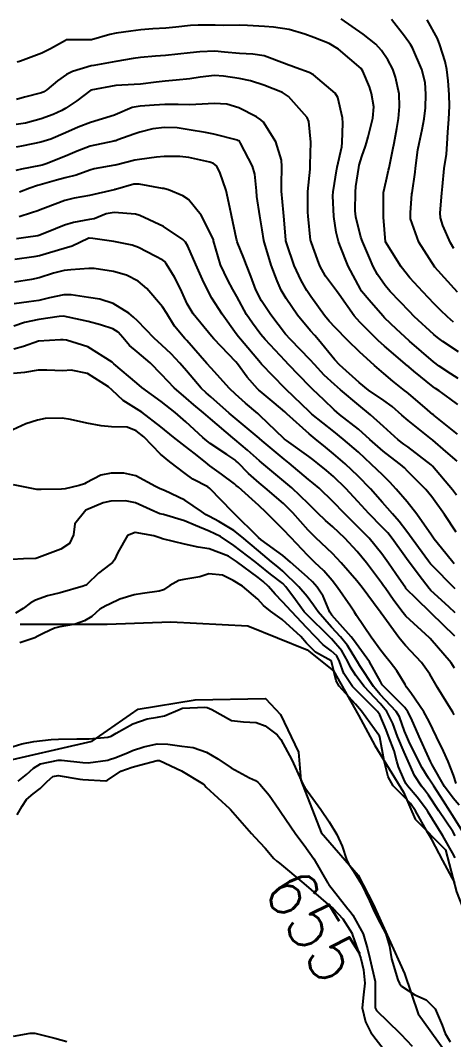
# Model space of a CAD drawing. Header units: metres. Extents: x 292545 to 299085, y 7450245 to 7463078.
# Drawn here: x 296609.5 to 296644.5, y 7461569.7 to 7461652.2 of the extents above; entities that cross this region are included whole.
import ezdxf
from ezdxf.enums import TextEntityAlignment as Align

# ---------------------------------------------------------------- set-up
doc = ezdxf.new("R2010")
doc.units = ezdxf.units.M
for name, color, linetype in [('Cotas', 45, 'Continuous'), ('Curvas de Nivel 1m', 11, 'Continuous'), ('Curvas de Nivel 5m', 15, 'Continuous'), ('Hidrografia', 140, 'Continuous')]:
    doc.layers.add(name, color=color, linetype=linetype)
doc.styles.add('Style-STANDARD', font='STANDARD.shx')

msp = doc.modelspace()

# ---------------------------------------------------------------- linework, layer by layer
at = {"layer": 'Curvas de Nivel 1m', "flags": 128}
for points, elevation in [([(296644.527, 7461627.814), (296644.035, 7461628.234), (296643.475, 7461628.769), (296642.953, 7461629.29), (296642.024, 7461630.259), (296640.984, 7461631.4), (296640.287, 7461632.277), (296639.013, 7461634.29), (296638.852, 7461636.293), (296638.839, 7461638.071), (296638.862, 7461638.293), (296639.072, 7461639.247), (296639.263, 7461640.106), (296639.305, 7461640.288), (296639.61, 7461641.78), (296639.701, 7461642.284), (296639.922, 7461643.485), (296640.052, 7461644.281), (296640.154, 7461645.268), (296640.121, 7461646.28), (296639.833, 7461647.623), (296639.597, 7461648.286), (296639.19, 7461649.043), (296638.69, 7461649.79), (296638.22, 7461650.305), (296637.215, 7461651.101), (296635.43, 7461652.338)], 672), ([(296644.845, 7461630.222), (296642.993, 7461632.25), (296641.72, 7461634.263), (296641.041, 7461636.171), (296641.023, 7461636.27), (296641.023, 7461636.291), (296641.047, 7461636.652), (296641.153, 7461638.178), (296641.162, 7461638.269), (296641.405, 7461639.941), (296641.446, 7461640.266), (296641.628, 7461641.742), (296641.724, 7461642.264), (296641.987, 7461643.399), (296642.139, 7461644.26), (296642.243, 7461645.158), (296642.289, 7461646.259), (296642.22, 7461647.207), (296641.952, 7461648.262), (296641.2, 7461650), (296641.037, 7461650.272), (296640.54, 7461650.95), (296639.505, 7461652.287)], 673), ([(296644.911, 7461625.406), (296643.658, 7461626.239), (296643.23, 7461626.55), (296642.928, 7461626.799), (296641.337, 7461628.266), (296640.949, 7461628.652), (296639.391, 7461630.286), (296638.978, 7461630.77), (296638.354, 7461631.667), (296638.024, 7461632.305), (296637.707, 7461633.017), (296637.15, 7461634.318), (296637.018, 7461634.688), (296636.614, 7461636.324), (296636.561, 7461636.812), (296636.579, 7461638.325), (296636.619, 7461638.772), (296636.846, 7461640.322), (296636.888, 7461640.52), (296637.096, 7461641.217), (296637.382, 7461642.042), (296637.464, 7461642.315), (296637.596, 7461642.791), (296637.996, 7461644.307), (296638.069, 7461645.233), (296637.888, 7461646.309), (296637.707, 7461646.851), (296637.181, 7461648.113), (296637.035, 7461648.321), (296635.199, 7461649.902), (296634.443, 7461650.348), (296633.21, 7461650.829), (296632.484, 7461651.101), (296631.219, 7461651.488), (296629.952, 7461651.673), (296629.223, 7461651.725), (296627.827, 7461651.821), (296627.224, 7461651.83), (296625.857, 7461651.821), (296625.224, 7461651.833), (296623.848, 7461651.85), (296623.223, 7461651.807), (296622.045, 7461651.674), (296621.219, 7461651.605), (296620.187, 7461651.551), (296619.217, 7461651.469), (296618.39, 7461651.364), (296617.212, 7461651.181), (296616.698, 7461651.07), (296615.204, 7461650.65), (296615.144, 7461650.641), (296613.204, 7461650.65), (296613.162, 7461650.642), (296613.094, 7461650.601), (296611.881, 7461649.928), (296611.193, 7461649.58), (296609.467, 7461648.927), (296609.185, 7461648.844)], 671), ([(296644.553, 7461633.772), (296644.265, 7461634.231), (296643.661, 7461635.613), (296643.469, 7461636.244), (296643.441, 7461636.638), (296643.574, 7461638.242), (296643.619, 7461638.792), (296643.77, 7461640.24), (296643.937, 7461641.401), (296644.016, 7461642.236), (296644.065, 7461643.178), (296644.136, 7461644.235), (296644.188, 7461645.279), (296644.178, 7461646.235), (296644.083, 7461647.322), (296643.972, 7461648.238), (296643.838, 7461648.889), (296643.412, 7461650.247), (296643.21, 7461650.751), (296642.371, 7461652.259)], 674), ([(296644.862, 7461621.129), (296644.236, 7461621.599), (296643.357, 7461622.243), (296643.067, 7461622.439), (296642.876, 7461622.581), (296641.314, 7461623.841), (296640.892, 7461624.183), (296640.843, 7461624.221), (296640.785, 7461624.272), (296638.916, 7461625.862), (296638.43, 7461626.305), (296636.938, 7461627.791), (296636.468, 7461628.325), (296635.253, 7461630.053), (296635.052, 7461630.339), (296634.974, 7461630.444), (296634.154, 7461631.522), (296633.703, 7461632.359), (296633.51, 7461632.874), (296633.011, 7461634.212), (296632.958, 7461634.371), (296632.947, 7461634.438), (296632.747, 7461636.373), (296632.728, 7461636.692), (296632.736, 7461638.373), (296632.906, 7461640.188), (296632.919, 7461640.362), (296632.925, 7461640.523), (296632.974, 7461642.362), (296632.811, 7461644.046), (296632.662, 7461644.367), (296631.158, 7461646.076), (296630.673, 7461646.395), (296629.169, 7461646.97), (296628.088, 7461647.342), (296627.174, 7461647.529), (296625.908, 7461647.72), (296625.176, 7461647.765), (296624.01, 7461647.636), (296623.173, 7461647.505), (296622.066, 7461647.391), (296621.171, 7461647.311), (296620.455, 7461647.232), (296619.168, 7461647.057), (296618.673, 7461647.03), (296617.167, 7461646.962), (296615.163, 7461646.58), (296614.032, 7461645.709), (296613.141, 7461645.125), (296612.805, 7461644.936), (296612.111, 7461644.615), (296611.129, 7461644.253), (296609.858, 7461643.91), (296609.124, 7461643.791)], 669), ([(296644.831, 7461618.738), (296642.948, 7461620.249), (296642.894, 7461620.29), (296642.854, 7461620.321), (296642.417, 7461620.694), (296640.87, 7461622.028), (296640.739, 7461622.139), (296640.56, 7461622.275), (296639.611, 7461623.02), (296638.886, 7461623.638), (296638.117, 7461624.308), (296636.909, 7461625.405), (296635.965, 7461626.33), (296634.933, 7461627.377), (296634.461, 7461627.87), (296634.061, 7461628.353), (296632.966, 7461629.884), (296632.651, 7461630.373), (296632.195, 7461631.164), (296631.611, 7461632.384), (296631.01, 7461634.13), (296630.947, 7461634.391), (296630.934, 7461634.471), (296630.785, 7461636.393), (296630.76, 7461636.679), (296630.597, 7461638.395), (296630.584, 7461638.878), (296630.61, 7461640.395), (296630.58, 7461640.906), (296630.142, 7461642.4), (296629.129, 7461643.978), (296628.908, 7461644.19), (296628.574, 7461644.418), (296627.144, 7461645.161), (296626.159, 7461645.439), (296625.149, 7461645.51), (296624.168, 7461645.449), (296623.147, 7461645.4), (296622.226, 7461645.415), (296621.147, 7461645.431), (296620.287, 7461645.377), (296619.144, 7461645.273), (296618.509, 7461645.17), (296617.133, 7461644.58), (296617.113, 7461644.57), (296617.061, 7461644.551), (296615.127, 7461643.954), (296614.135, 7461643.578), (296613.118, 7461643.135), (296611.921, 7461642.618), (296611.11, 7461642.358), (296609.67, 7461642.081), (296609.106, 7461641.975)], 668), ([(296644.806, 7461616.542), (296643.907, 7461617.327), (296642.847, 7461618.25), (296642.823, 7461618.271), (296642.739, 7461618.336), (296640.846, 7461619.837), (296640.339, 7461620.278), (296639.544, 7461620.974), (296638.865, 7461621.475), (296637.642, 7461622.312), (296636.879, 7461622.91), (296635.288, 7461624.336), (296634.899, 7461624.748), (296633.589, 7461626.36), (296633.28, 7461626.718), (296632.93, 7461627.106), (296631.892, 7461628.381), (296630.963, 7461629.709), (296630.573, 7461630.394), (296630.227, 7461631.151), (296629.748, 7461632.402), (296629.202, 7461634.217), (296629.164, 7461634.408), (296629.026, 7461635.281), (296628.838, 7461636.413), (296628.602, 7461637.96), (296628.561, 7461638.418), (296628.44, 7461639.783), (296628.251, 7461640.422), (296627.26, 7461642.288), (296627.178, 7461642.439), (296627.147, 7461642.473), (296627.113, 7461642.49), (296627.035, 7461642.519), (296625.118, 7461643.014), (296624.443, 7461643.143), (296623.122, 7461643.379), (296622.154, 7461643.525), (296621.123, 7461643.567), (296620.187, 7461643.454), (296619.119, 7461643.182), (296618.634, 7461643.019), (296617.339, 7461642.548), (296617.174, 7461642.488), (296617.112, 7461642.475), (296617.016, 7461642.456), (296615.108, 7461642.048), (296614.042, 7461641.652), (296613.099, 7461641.239), (296611.535, 7461640.623), (296611.211, 7461640.509), (296611.091, 7461640.481), (296609.541, 7461640.191), (296609.084, 7461640.083)], 667), ([(296644.769, 7461613.813), (296644.436, 7461614.233), (296642.802, 7461616.146), (296642.695, 7461616.251), (296640.817, 7461617.701), (296640.484, 7461617.94), (296640.037, 7461618.282), (296638.839, 7461619.364), (296637.807, 7461620.31), (296636.861, 7461621.09), (296635.377, 7461622.335), (296634.877, 7461622.765), (296634.046, 7461623.514), (296633.257, 7461624.365), (296632.899, 7461624.762), (296631.318, 7461626.386), (296630.927, 7461626.831), (296629.728, 7461628.402), (296628.96, 7461629.52), (296628.507, 7461630.417), (296628.098, 7461631.538), (296627.761, 7461632.428), (296627.542, 7461632.975), (296627.011, 7461634.293), (296626.962, 7461634.441), (296626.938, 7461634.517), (296626.534, 7461636.445), (296626.417, 7461637.079), (296626.125, 7461638.449), (296625.603, 7461639.93), (296625.318, 7461640.458), (296625.086, 7461640.653), (296624.792, 7461640.758), (296623.092, 7461641.119), (296622.366, 7461641.218), (296621.094, 7461641.219), (296620.46, 7461641.148), (296619.097, 7461640.97), (296618.731, 7461640.899), (296617.255, 7461640.548), (296617.124, 7461640.518), (296617.092, 7461640.513), (296615.439, 7461640.224), (296615.086, 7461640.11), (296613.975, 7461639.696), (296613.076, 7461639.478), (296612.378, 7461639.306), (296611.067, 7461638.911), (296610.849, 7461638.85), (296610.219, 7461638.638), (296609.383, 7461638.324)], 666), ([(296644.58, 7461608.231), (296643.884, 7461609.07), (296642.954, 7461610.248), (296642.736, 7461610.56), (296641.558, 7461612.262), (296640.768, 7461613.248), (296639.887, 7461614.283), (296639.359, 7461614.862), (296638.794, 7461615.419), (296637.857, 7461616.309), (296636.812, 7461617.276), (296635.595, 7461618.332), (296634.832, 7461618.945), (296633.042, 7461620.367), (296632.939, 7461620.454), (296632.855, 7461620.54), (296630.942, 7461622.389), (296630.874, 7461622.459), (296628.981, 7461624.409), (296628.894, 7461624.507), (296627.268, 7461626.435), (296627.113, 7461626.625), (296626.927, 7461626.867), (296625.775, 7461628.452), (296624.962, 7461629.731), (296624.568, 7461630.464), (296624.203, 7461631.246), (296623.663, 7461632.473), (296623.008, 7461633.964), (296622.812, 7461634.284), (296622.592, 7461634.486), (296621.028, 7461635.536), (296619.128, 7461636.443), (296619.042, 7461636.472), (296618.776, 7461636.533), (296617.044, 7461636.687), (296616.4, 7461636.56), (296615.433, 7461636.178), (296615.036, 7461636.103), (296613.75, 7461635.875), (296613.029, 7461635.64), (296612.287, 7461635.348), (296611.016, 7461634.839), (296610.855, 7461634.792), (296609.899, 7461634.641), (296609.126, 7461634.535)], 664), ([(296644.641, 7461606.23), (296642.702, 7461608.193), (296642.655, 7461608.25), (296642.495, 7461608.463), (296641.165, 7461610.266), (296640.739, 7461610.858), (296640.13, 7461611.663), (296639.589, 7461612.287), (296638.767, 7461613.219), (296637.786, 7461614.31), (296636.793, 7461615.327), (296635.739, 7461616.331), (296634.811, 7461617.159), (296634.162, 7461617.695), (296633.316, 7461618.363), (296632.829, 7461618.764), (296631.016, 7461620.388), (296630.854, 7461620.535), (296629.989, 7461621.272), (296628.871, 7461622.212), (296628.764, 7461622.304), (296628.648, 7461622.413), (296627.816, 7461623.36), (296627.031, 7461624.438), (296626.895, 7461624.605), (296625.121, 7461626.458), (296624.925, 7461626.676), (296623.436, 7461628.475), (296622.955, 7461629.273), (296622.405, 7461630.489), (296621.923, 7461631.436), (296621.289, 7461632.506), (296621.161, 7461632.674), (296620.996, 7461632.807), (296620.372, 7461633.143), (296619.006, 7461633.852), (296618.503, 7461634.033), (296617.011, 7461634.337), (296616.825, 7461634.367), (296615.316, 7461634.575), (296615.013, 7461634.609), (296614.989, 7461634.604), (296614.932, 7461634.581), (296613.645, 7461633.955), (296613.005, 7461633.76), (296611.802, 7461633.419), (296610.998, 7461633.183), (296610.542, 7461633.09), (296608.995, 7461632.863)], 663), ([(296644.663, 7461604.287), (296644.145, 7461604.758), (296642.681, 7461606.093), (296642.535, 7461606.251), (296641.995, 7461606.952), (296641.005, 7461608.267), (296640.709, 7461608.666), (296639.542, 7461610.288), (296639.189, 7461610.744), (296638.742, 7461611.221), (296637.66, 7461612.311), (296636.767, 7461613.281), (296635.801, 7461614.33), (296634.793, 7461615.303), (296634.234, 7461615.786), (296633.54, 7461616.359), (296633.133, 7461616.692), (296632.809, 7461616.934), (296630.985, 7461618.224), (296630.822, 7461618.343), (296630.767, 7461618.391), (296628.85, 7461620.244), (296628.667, 7461620.413), (296627.686, 7461621.252), (296626.868, 7461621.97), (296626.375, 7461622.445), (296624.889, 7461624.078), (296624.554, 7461624.463), (296622.921, 7461626.313), (296622.839, 7461626.398), (296622.758, 7461626.482), (296621.925, 7461627.488), (296621.296, 7461628.505), (296620.951, 7461629.042), (296619.676, 7461630.523), (296618.979, 7461631.107), (296618.038, 7461631.599), (296616.986, 7461631.915), (296615.432, 7461632.132), (296614.988, 7461632.136), (296613.544, 7461632.038), (296612.987, 7461631.974), (296612.137, 7461631.765), (296610.981, 7461631.4), (296610.353, 7461631.263), (296608.977, 7461631.032)], 662), ([(296644.635, 7461602.383), (296642.719, 7461604.249), (296642.663, 7461604.306), (296641.519, 7461605.417), (296640.682, 7461606.228), (296640.664, 7461606.252), (296640.65, 7461606.271), (296639.86, 7461607.448), (296639.263, 7461608.292), (296638.714, 7461609.041), (296637.679, 7461610.311), (296636.742, 7461611.276), (296635.667, 7461612.331), (296634.767, 7461613.256), (296633.633, 7461614.357), (296633.176, 7461614.754), (296632.79, 7461615.073), (296631.199, 7461616.386), (296630.806, 7461616.711), (296629.038, 7461618.19), (296628.823, 7461618.374), (296628.803, 7461618.391), (296628.78, 7461618.411), (296626.847, 7461620.035), (296626.368, 7461620.445), (296624.866, 7461621.756), (296624.48, 7461622.077), (296624.075, 7461622.472), (296622.894, 7461623.867), (296622.371, 7461624.488), (296621.658, 7461625.246), (296620.917, 7461625.943), (296620.289, 7461626.516), (296618.937, 7461627.911), (296618.622, 7461628.217), (296618.226, 7461628.541), (296616.954, 7461629.303), (296615.878, 7461629.652), (296614.961, 7461629.803), (296613.555, 7461630.004), (296612.964, 7461630.005), (296611.803, 7461629.775), (296610.957, 7461629.568), (296610.148, 7461629.445), (296608.953, 7461629.298)], 661), ([(296644.561, 7461596.035), (296644.461, 7461596.231), (296644.273, 7461596.527), (296643.22, 7461598.244), (296642.603, 7461599.302), (296641.922, 7461600.257), (296640.627, 7461601.648), (296640.334, 7461601.978), (296640.102, 7461602.278), (296638.662, 7461604.242), (296638.621, 7461604.3), (296638.494, 7461604.472), (296637.114, 7461606.316), (296636.688, 7461606.857), (296635.422, 7461608.333), (296634.714, 7461609.085), (296633.374, 7461610.36), (296633.035, 7461610.665), (296632.739, 7461610.966), (296631.508, 7461612.382), (296630.764, 7461613.124), (296629.266, 7461614.405), (296628.787, 7461614.807), (296627.933, 7461615.562), (296627.048, 7461616.436), (296626.923, 7461616.557), (296626.805, 7461616.65), (296626.17, 7461617.086), (296624.818, 7461617.993), (296624.548, 7461618.192), (296624.221, 7461618.469), (296622.842, 7461619.745), (296621.987, 7461620.499), (296620.862, 7461621.378), (296619.288, 7461622.526), (296618.878, 7461622.852), (296617.031, 7461624.428), (296616.903, 7461624.536), (296616.876, 7461624.56), (296614.915, 7461625.793), (296613.18, 7461626.338), (296612.921, 7461626.361), (296612.696, 7461626.379), (296610.919, 7461626.263), (296609.712, 7461625.845), (296608.913, 7461625.618)], 659), ([(296644.744, 7461590.475), (296644.502, 7461591.145), (296644.074, 7461592.234), (296643.693, 7461593.071), (296643.128, 7461594.244), (296642.555, 7461595.473), (296642.121, 7461596.254), (296641.05, 7461597.801), (296640.711, 7461598.269), (296640.595, 7461598.465), (296639.921, 7461599.595), (296639.398, 7461600.288), (296639.04, 7461600.716), (296638.622, 7461601.242), (296637.841, 7461602.308), (296636.659, 7461604.075), (296636.503, 7461604.322), (296636.176, 7461604.816), (296635.115, 7461606.336), (296634.688, 7461606.895), (296634.014, 7461607.668), (296633.29, 7461608.361), (296632.711, 7461608.908), (296631.349, 7461610.384), (296630.739, 7461611.016), (296630.041, 7461611.696), (296629.342, 7461612.411), (296628.761, 7461612.964), (296627.1, 7461614.435), (296626.934, 7461614.587), (296626.786, 7461614.714), (296625.739, 7461615.505), (296624.8, 7461616.182), (296624.64, 7461616.301), (296624.429, 7461616.466), (296623.522, 7461617.191), (296622.815, 7461617.739), (296621.86, 7461618.5), (296620.835, 7461619.334), (296619.282, 7461620.526), (296618.856, 7461620.794), (296617.785, 7461621.469), (296616.87, 7461622.299), (296616.594, 7461622.563), (296614.889, 7461623.653), (296613.577, 7461623.909), (296612.892, 7461623.867), (296611.588, 7461623.924), (296610.892, 7461623.91), (296609.791, 7461623.739), (296608.888, 7461623.638)], 658), ([(296644.976, 7461588.721), (296644.483, 7461589.271), (296643.795, 7461590.237), (296642.791, 7461591.966), (296642.643, 7461592.249), (296642.517, 7461592.536), (296641.748, 7461594.258), (296641.08, 7461595.742), (296640.822, 7461596.267), (296640.568, 7461596.611), (296638.893, 7461598.295), (296638.753, 7461598.456), (296638.597, 7461598.728), (296637.703, 7461600.309), (296636.628, 7461601.8), (296636.407, 7461602.1), (296636.236, 7461602.324), (296634.659, 7461604.094), (296634.5, 7461604.342), (296633.958, 7461605.633), (296633.483, 7461606.358), (296633.099, 7461606.775), (296632.691, 7461607.159), (296631.326, 7461608.384), (296630.711, 7461608.909), (296628.947, 7461610.199), (296628.732, 7461610.365), (296628.674, 7461610.421), (296626.752, 7461612.308), (296626.617, 7461612.441), (296624.781, 7461614.346), (296624.618, 7461614.462), (296623.407, 7461615.098), (296622.793, 7461615.544), (296621.556, 7461616.502), (296620.809, 7461617.129), (296619.435, 7461618.524), (296618.83, 7461619.002), (296618.084, 7461619.292), (296616.835, 7461619.335), (296615.989, 7461619.415), (296614.839, 7461619.64), (296613.512, 7461619.924), (296612.844, 7461620.024), (296611.459, 7461620.006), (296610.842, 7461619.881), (296609.903, 7461619.574), (296608.83, 7461619.096)], 657), ([(296645.499, 7461586.214), (296644.467, 7461587.841), (296644.21, 7461588.233), (296643.694, 7461589.025), (296642.919, 7461590.246), (296642.499, 7461590.893), (296641.978, 7461591.728), (296641.7, 7461592.258), (296640.901, 7461593.903), (296640.725, 7461594.268), (296640.547, 7461594.707), (296640.135, 7461595.853), (296639.878, 7461596.28), (296638.583, 7461597.671), (296638.035, 7461598.306), (296636.939, 7461599.988), (296636.743, 7461600.319), (296636.615, 7461600.534), (296635.927, 7461601.632), (296635.379, 7461602.333), (296634.645, 7461603.122), (296633.566, 7461604.356), (296633.193, 7461604.887), (296632.675, 7461605.601), (296631.997, 7461606.377), (296630.696, 7461607.649), (296630.291, 7461607.988), (296629.78, 7461608.404), (296628.716, 7461609.291), (296627.378, 7461610.434), (296626.738, 7461610.935), (296625.517, 7461611.681), (296624.749, 7461612.074), (296624.494, 7461612.208), (296624.105, 7461612.47), (296622.766, 7461613.393), (296621.115, 7461614.169), (296620.78, 7461614.301), (296620.396, 7461614.514), (296618.791, 7461615.37), (296617.838, 7461615.589), (296616.793, 7461615.592), (296615.952, 7461615.408), (296614.785, 7461614.802), (296614.638, 7461614.728), (296614.205, 7461614.586), (296613.069, 7461614.307), (296612.778, 7461614.278), (296611.147, 7461614.255), (296610.778, 7461614.27), (296608.902, 7461614.649)], 656), ([(296644.644, 7461584.445), (296644.429, 7461584.858), (296643.645, 7461586.238), (296642.471, 7461588.152), (296642.411, 7461588.251), (296641.587, 7461589.367), (296640.792, 7461590.276), (296640.67, 7461590.453), (296640.498, 7461590.826), (296640.057, 7461591.825), (296639.926, 7461592.279), (296639.699, 7461593.109), (296639.265, 7461594.289), (296639.062, 7461594.806), (296638.56, 7461596.027), (296638.374, 7461596.302), (296636.589, 7461598.062), (296636.345, 7461598.324), (296635.647, 7461599.378), (296635.279, 7461600.34), (296635.059, 7461600.785), (296634.622, 7461601.214), (296633.972, 7461601.695), (296633.313, 7461602.36), (296632.643, 7461603.075), (296631.39, 7461604.383), (296630.671, 7461605.162), (296630.074, 7461605.796), (296629.544, 7461606.407), (296629.097, 7461606.824), (296628.69, 7461607.137), (296626.939, 7461608.438), (296626.705, 7461608.605), (296626.293, 7461608.86), (296624.723, 7461609.451), (296623.85, 7461609.599), (296622.726, 7461609.824), (296620.968, 7461610.27), (296620.731, 7461610.335), (296620.25, 7461610.515), (296618.736, 7461610.788), (296618.112, 7461610.539), (296617.337, 7461609.168), (296617.064, 7461608.555), (296616.917, 7461608.35), (296616.707, 7461608.19), (296615.765, 7461607.501), (296614.822, 7461606.579), (296614.744, 7461606.518), (296614.682, 7461606.489), (296614.541, 7461606.441), (296612.676, 7461605.906), (296611.635, 7461605.658), (296610.67, 7461605.312), (296610.245, 7461605.056), (296609.673, 7461604.64), (296609.045, 7461604.258)], 654), ([(296644.619, 7461582.441), (296644.409, 7461582.84), (296643.66, 7461584.238), (296642.762, 7461585.925), (296642.578, 7461586.249), (296642.446, 7461586.483), (296641.437, 7461588.266), (296641.042, 7461588.835), (296640.484, 7461589.422), (296639.635, 7461590.289), (296639.225, 7461591.014), (296638.91, 7461592.294), (296638.541, 7461594.205), (296638.517, 7461594.3), (296638.47, 7461594.374), (296637.055, 7461596.315), (296636.571, 7461596.878), (296635.262, 7461598.34), (296635.025, 7461598.771), (296634.651, 7461600.349), (296634.638, 7461600.374), (296634.613, 7461600.398), (296633.353, 7461601.092), (296632.627, 7461601.815), (296632.153, 7461602.375), (296630.653, 7461603.739), (296629.695, 7461604.405), (296629.125, 7461604.87), (296628.672, 7461605.375), (296627.428, 7461606.433), (296626.687, 7461606.892), (296625.808, 7461607.337), (296624.697, 7461607.428), (296623.979, 7461607.185), (296622.69, 7461606.964), (296622.289, 7461606.894), (296621.55, 7461606.501), (296621.035, 7461606.151), (296620.678, 7461606.044), (296619.346, 7461605.853), (296618.675, 7461605.729), (296617.506, 7461605.382), (296616.667, 7461604.99), (296616.376, 7461604.853), (296615.88, 7461604.568), (296615.25, 7461603.978), (296614.649, 7461603.628), (296613.882, 7461603.353), (296612.641, 7461603.133), (296612.226, 7461603.027), (296611.34, 7461602.623), (296610.878, 7461602.38), (296610.629, 7461602.267), (296609.415, 7461601.852)], 653), ([(296608.53, 7461593.362), (296609.559, 7461593.665), (296610.535, 7461593.853), (296611.949, 7461594.028), (296612.537, 7461594.066), (296614.027, 7461594.077), (296614.538, 7461594.068), (296615.026, 7461594.088), (296616.54, 7461594.221), (296616.797, 7461594.301), (296617.22, 7461594.553), (296618.55, 7461595.29), (296619.725, 7461595.693), (296620.556, 7461595.826), (296621.128, 7461595.933), (296622.399, 7461596.492), (296622.505, 7461596.549), (296622.564, 7461596.563), (296624.379, 7461596.65), (296624.565, 7461596.623), (296624.938, 7461596.456), (296626.554, 7461595.576), (296627.528, 7461595.456), (296628.553, 7461595.414), (296629.262, 7461595.121), (296630.242, 7461594.395), (296630.537, 7461594.025), (296631.427, 7461592.381), (296632.216, 7461590.653), (296632.355, 7461590.371), (296632.491, 7461590.147), (296633.781, 7461588.357), (296634.458, 7461587.369), (296635.061, 7461586.341), (296635.49, 7461585.391), (296635.856, 7461584.329), (296636.034, 7461583.941), (296636.413, 7461583.374), (296637.077, 7461582.313), (296637.719, 7461580.97), (296638.003, 7461580.304), (296638.366, 7461579.579), (296639.031, 7461578.293), (296639.337, 7461577.29), (296639.5, 7461576.288), (296639.999, 7461574.59), (296640.151, 7461574.282), (296640.301, 7461574.067), (296641.393, 7461573.363), (296642.29, 7461572.959), (296643.042, 7461572.242), (296643.588, 7461570.912), (296643.834, 7461570.234), (296644.246, 7461569.548)], 653), ([(296609.285, 7461590.642), (296609.935, 7461591.203), (296610.509, 7461591.712), (296611.088, 7461592.05), (296612.519, 7461592.357), (296612.778, 7461592.347), (296614.517, 7461592.155), (296614.945, 7461592.147), (296616.52, 7461592.362), (296616.673, 7461592.406), (296617.11, 7461592.554), (296618.118, 7461592.953), (296618.529, 7461593.124), (296619.444, 7461593.439), (296620.535, 7461593.673), (296621.391, 7461593.645), (296622.533, 7461593.496), (296623.428, 7461593.372), (296624.528, 7461592.998), (296625.449, 7461592.451), (296626.512, 7461591.74), (296627.994, 7461590.932), (296628.496, 7461590.706), (296628.663, 7461590.586), (296628.829, 7461590.415), (296629.605, 7461589.524), (296630.373, 7461588.391), (296630.471, 7461588.237), (296631.751, 7461586.377), (296632.434, 7461585.476), (296633.211, 7461584.362), (296634.346, 7461582.408), (296634.385, 7461582.35), (296634.403, 7461582.329), (296635.971, 7461580.326), (296636.148, 7461580.101), (296636.368, 7461579.81), (296637.213, 7461578.311), (296637.559, 7461577.084), (296637.731, 7461576.306), (296638.165, 7461574.441), (296638.18, 7461574.301), (296638.164, 7461572.421), (296638.176, 7461572.301), (296638.28, 7461572.104), (296640.142, 7461570.281), (296640.252, 7461570.178), (296641.176, 7461569.199)], 654), ([(296608.887, 7461570.017), (296610.257, 7461570.267), (296610.634, 7461570.25), (296612.245, 7461569.844), (296613.222, 7461569.575)], 656)]:
    msp.add_lwpolyline(points, dxfattribs=dict(at, elevation=elevation))
at = {"layer": 'Curvas de Nivel 5m', "flags": 128}
for points, elevation in [([(296644.883, 7461623.249), (296644.29, 7461623.632), (296643.354, 7461624.243), (296642.898, 7461624.584), (296640.947, 7461626.27), (296640.923, 7461626.295), (296639.893, 7461627.246), (296638.941, 7461628.143), (296638.791, 7461628.302), (296637.686, 7461629.589), (296637.065, 7461630.319), (296637.028, 7461630.374), (296636.974, 7461630.467), (296635.985, 7461632.33), (296635.307, 7461634.04), (296635.216, 7461634.338), (296635.024, 7461635.077), (296634.823, 7461636.343), (296634.739, 7461638.024), (296634.762, 7461638.345), (296635.082, 7461640.214), (296635.099, 7461640.324), (296635.104, 7461640.34), (296635.463, 7461641.981), (296635.506, 7461642.336), (296635.546, 7461643.918), (296635.531, 7461644.336), (296635.157, 7461645.978), (296634.923, 7461646.342), (296633.177, 7461647.808), (296632.826, 7461648.012), (296631.781, 7461648.381), (296631.337, 7461648.541), (296631.185, 7461648.605), (296630.846, 7461648.734), (296629.192, 7461649.344), (296628.272, 7461649.502), (296627.194, 7461649.54), (296625.985, 7461649.662), (296625.196, 7461649.736), (296623.975, 7461649.692), (296623.194, 7461649.603), (296622.187, 7461649.489), (296621.192, 7461649.385), (296620.393, 7461649.316), (296619.19, 7461649.214), (296618.587, 7461649.138), (296617.186, 7461648.907), (296615.388, 7461648.577), (296615.182, 7461648.536), (296613.684, 7461648.089), (296613.175, 7461647.839), (296612.457, 7461647.321), (296611.602, 7461646.616), (296611.344, 7461646.434), (296611.159, 7461646.355), (296609.796, 7461646.001), (296609.151, 7461645.835)], 670), ([(296644.739, 7461610.796), (296643.797, 7461612.24), (296642.774, 7461613.667), (296642.267, 7461614.255), (296640.798, 7461615.744), (296640.537, 7461616.01), (296640.233, 7461616.279), (296639.412, 7461616.894), (296638.813, 7461617.353), (296637.744, 7461618.311), (296636.835, 7461619.135), (296635.29, 7461620.336), (296634.857, 7461620.708), (296634.029, 7461621.517), (296633.119, 7461622.366), (296632.992, 7461622.486), (296632.875, 7461622.601), (296631.163, 7461624.387), (296630.897, 7461624.668), (296629.272, 7461626.407), (296628.927, 7461626.817), (296628.234, 7461627.719), (296627.751, 7461628.428), (296626.964, 7461629.876), (296626.659, 7461630.443), (296626.238, 7461631.19), (296625.651, 7461632.453), (296625.096, 7461634.375), (296625.074, 7461634.459), (296625.016, 7461634.647), (296624.075, 7461636.47), (296623.055, 7461637.726), (296622.606, 7461638.034), (296621.436, 7461638.504), (296621.158, 7461638.603), (296621.064, 7461638.613), (296620.946, 7461638.629), (296619.07, 7461638.981), (296618.646, 7461638.957), (296617.141, 7461638.549), (296617.081, 7461638.532), (296617.063, 7461638.529), (296617.035, 7461638.523), (296615.058, 7461638.055), (296613.818, 7461637.829), (296613.053, 7461637.641), (296611.484, 7461637.06), (296611.045, 7461636.884), (296610.863, 7461636.814), (296610.359, 7461636.637), (296609.364, 7461636.321)], 665), ([(296644.609, 7461599.806), (296644.328, 7461600.233), (296642.632, 7461602.198), (296642.58, 7461602.251), (296640.659, 7461604.019), (296640.431, 7461604.273), (296639.673, 7461605.285), (296638.983, 7461606.295), (296638.861, 7461606.474), (296638.687, 7461606.714), (296637.476, 7461608.312), (296636.717, 7461609.247), (296635.708, 7461610.33), (296634.742, 7461611.23), (296634.148, 7461611.75), (296633.513, 7461612.359), (296632.764, 7461613.099), (296631.426, 7461614.384), (296630.788, 7461614.941), (296629.001, 7461616.408), (296628.805, 7461616.584), (296627.844, 7461617.455), (296626.822, 7461618.315), (296626.662, 7461618.442), (296624.846, 7461619.972), (296624.268, 7461620.469), (296623.498, 7461621.119), (296622.864, 7461621.639), (296621.905, 7461622.5), (296620.889, 7461623.573), (296619.97, 7461624.519), (296618.912, 7461625.396), (296618.292, 7461625.915), (296617.741, 7461626.548), (296617.357, 7461626.984), (296616.93, 7461627.251), (296615.928, 7461627.575), (296614.936, 7461627.846), (296613.318, 7461628.217), (296612.94, 7461628.275), (296612.594, 7461628.259), (296610.937, 7461628.009), (296609.791, 7461627.785), (296608.931, 7461627.48)], 660), ([(296644.657, 7461586.227), (296644.448, 7461586.579), (296643.328, 7461588.241), (296642.486, 7461589.52), (296642.178, 7461589.943), (296641.923, 7461590.259), (296641.359, 7461591.124), (296640.838, 7461592.267), (296640.524, 7461592.994), (296639.988, 7461594.278), (296639.596, 7461595.327), (296639.109, 7461596.292), (296638.572, 7461596.938), (296637.293, 7461598.313), (296636.602, 7461599.201), (296636.171, 7461599.889), (296635.966, 7461600.33), (296635.478, 7461601.193), (296634.631, 7461602.187), (296634.551, 7461602.261), (296634.464, 7461602.343), (296632.659, 7461604.103), (296632.418, 7461604.372), (296631.716, 7461605.336), (296630.947, 7461606.387), (296630.686, 7461606.65), (296629.703, 7461607.415), (296628.701, 7461608.214), (296628.445, 7461608.423), (296626.722, 7461609.736), (296625.658, 7461610.451), (296624.737, 7461610.901), (296623.618, 7461611.353), (296622.745, 7461611.728), (296621.032, 7461612.225), (296620.751, 7461612.297), (296620.244, 7461612.515), (296618.763, 7461613.178), (296617.969, 7461613.338), (296616.764, 7461613.32), (296616.157, 7461613.171), (296614.753, 7461612.58), (296613.856, 7461611.475), (296613.764, 7461610.59), (296613.439, 7461609.879), (296612.721, 7461609.419), (296610.775, 7461608.691), (296610.713, 7461608.668), (296610.678, 7461608.666), (296609.713, 7461608.64), (296608.762, 7461608.6)], 655), ([(296609.185, 7461587.92), (296609.603, 7461588.639), (296609.942, 7461589.172), (296610.483, 7461589.625), (296611.056, 7461590.055), (296611.613, 7461590.619), (296612.076, 7461591.038), (296612.501, 7461591.119), (296614.261, 7461590.819), (296614.496, 7461590.79), (296616.37, 7461590.686), (296616.496, 7461590.732), (296617.583, 7461591.473), (296618.512, 7461591.797), (296619.107, 7461591.938), (296620.52, 7461592.324), (296620.71, 7461592.318), (296622.508, 7461591.481), (296624.187, 7461590.465), (296624.348, 7461590.319), (296624.49, 7461590.16), (296626.395, 7461588.441), (296626.472, 7461588.359), (296628.161, 7461586.423), (296628.44, 7461586.125), (296629.263, 7461585.239), (296629.975, 7461584.397), (296630.206, 7461584.179), (296630.419, 7461584.011), (296632.403, 7461582.37), (296634.378, 7461580.684), (296634.761, 7461580.344), (296635.546, 7461579.514), (296636.302, 7461578.321), (296636.351, 7461578.204), (296637.019, 7461576.313), (296637.237, 7461575.388), (296637.333, 7461574.31), (296637.239, 7461573.365), (296637.115, 7461572.312), (296637.387, 7461571.188), (296637.832, 7461570.304), (296638.248, 7461569.759), (296639.378, 7461568.289)], 655)]:
    msp.add_lwpolyline(points, dxfattribs=dict(at, elevation=elevation))
at = {"layer": 'Hidrografia'}
for points in [[(296609.43, 7461603.36), (296616.478, 7461603.36), (296621.639, 7461603.548), (296627.869, 7461603.234), (296632.667, 7461601.273), (296634.807, 7461599.576), (296636.821, 7461595.994), (296638.142, 7461593.543), (296640.471, 7461589.772), (296641.415, 7461587.572), (296643.874, 7461585.097), (296644.755, 7461581.703), (296646.14, 7461578.183), (296648.09, 7461575.355), (296650.104, 7461573.91), (296655.024, 7461570.486), (296658.485, 7461568.977)], [(296607.48, 7461592.111), (296615.254, 7461593.882), (296618.979, 7461596.494), (296623.59, 7461597.247), (296629.309, 7461597.336), (296630.506, 7461596.051), (296631.97, 7461592.996), (296632.147, 7461590.738), (296633.797, 7461586.504), (296636.811, 7461583.05), (296638.008, 7461580.703), (296640.54, 7461575.103), (296641.648, 7461571.827), (296643.732, 7461568.948)]]:
    msp.add_lwpolyline(points, dxfattribs=at)

# ---------------------------------------------------------------- texts
at = {"layer": 'Cotas', "style": 'Style-STANDARD'}
msp.add_text('655', height=4, rotation=301.92345, dxfattribs=at).set_placement((296633.159, 7461578.939, 655), align=Align.MIDDLE_CENTER)

doc.saveas('drawing.dxf')
